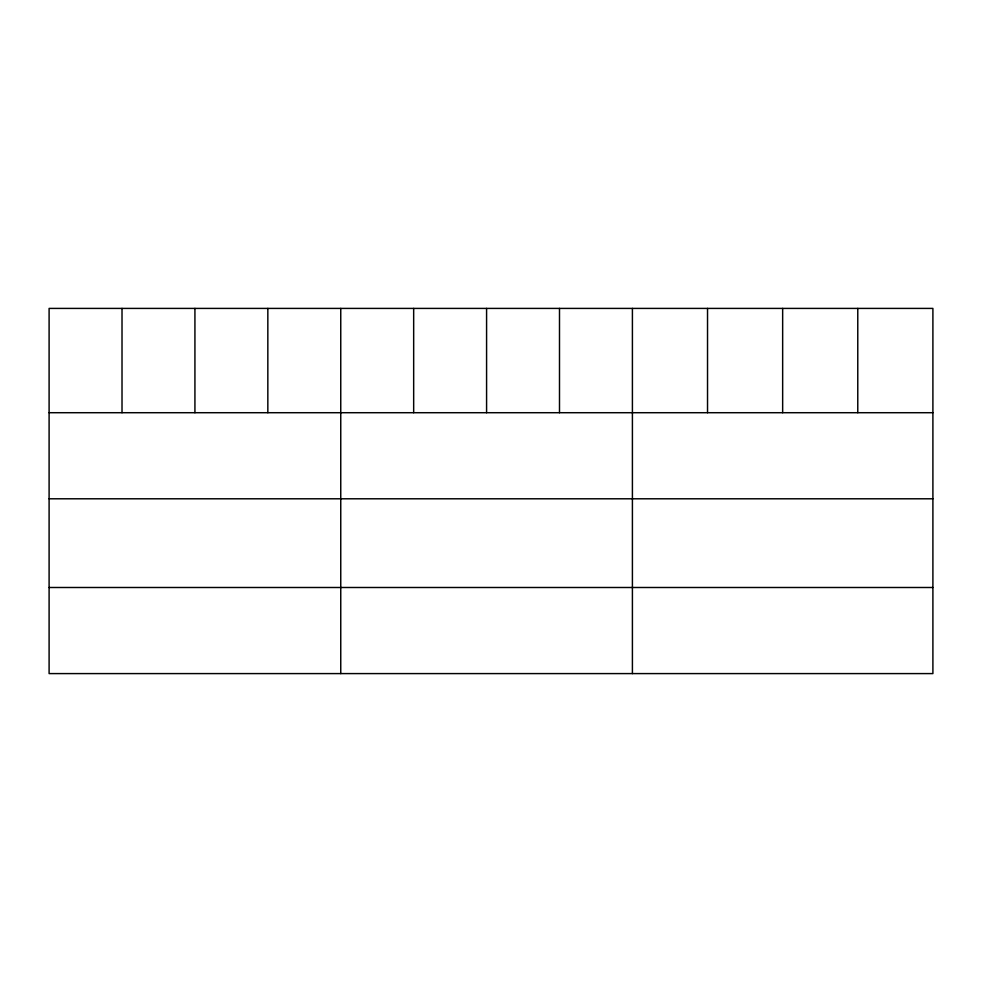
<?xml version="1.0" encoding="UTF-8"?>
<svg xmlns="http://www.w3.org/2000/svg" width="982" height="982" viewBox="0 0 982 982"><rect width="100%" height="100%" fill="white"/><g stroke="black" fill="none" stroke-linecap="round" stroke-linejoin="round"><path stroke-width="1.47" d="M932.9 498.795L932.9 308.409L49.1 308.409L49.1 673.591L932.9 673.591L932.9 498.795L49.1 498.795M49.1 412.71L932.9 412.71M49.1 587.494L932.9 587.494M857.777 308.409L857.777 412.71M782.654 308.409L782.654 412.71M707.531 308.409L707.531 412.71M632.408 308.409L632.408 673.591M559.495 308.409L559.495 412.71M486.581 308.409L486.581 412.71M413.668 308.409L413.668 412.71M340.754 308.409L340.754 673.591M267.841 308.409L267.841 412.71M194.927 308.409L194.927 412.71M122.014 308.409L122.014 412.71"/></g></svg>
